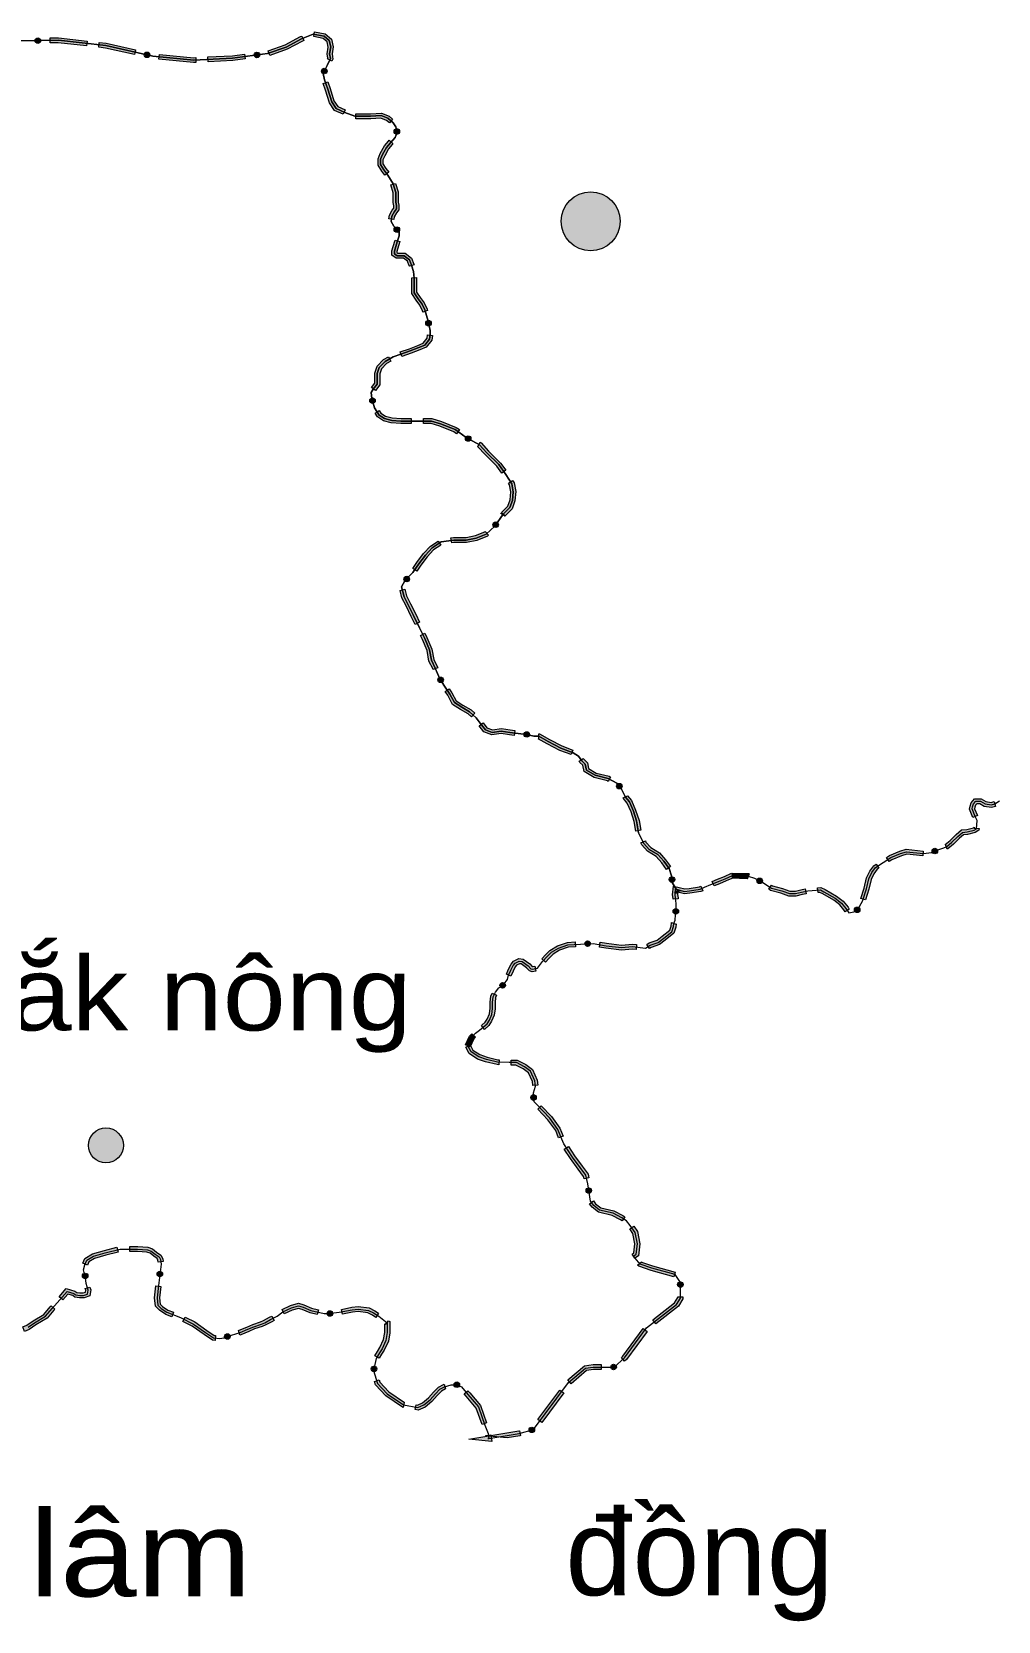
# Model space of a CAD drawing. Header units: metres. Extents: x -835890 to 1024355, y 79891 to 2211954.
# Drawn here: x -39632 to 39061, y 851187 to 980520 of the extents above; entities that cross this region are included whole.
import ezdxf
from ezdxf.enums import TextEntityAlignment as Align

# ---------------------------------------------------------------- set-up
doc = ezdxf.new("R2010")
doc.units = ezdxf.units.M
doc.header["$LTSCALE"] = 2200
for name, color, linetype, lineweight in [('11', 7, 'Continuous', 13), ('13', 7, 'Continuous', 13), ('15', 7, 'Continuous', 13), ('37', 7, 'Continuous', 13), ('8', 7, 'Continuous', 13)]:
    doc.layers.add(name, color=color, linetype=linetype, lineweight=lineweight)
doc.layers.add('3', color=7, linetype='Continuous')

msp = doc.modelspace()

# ---------------------------------------------------------------- hatches: boundary and pattern name
at = {"layer": '37'}
for points in [[(-16599, 980520), (-15738, 980358), (-15230, 979918), (-15086, 979294), (-15173, 978721), (-15113, 978301), (-15195, 978134), (-15555, 978309), (-15527, 978366), (-15578, 978723), (-15493, 979279), (-15591, 979701), (-15918, 979985), (-16673, 980127)], [(-38911, 979804, 1), (-39361, 979796, 1)], [(-38140, 980016), (-37456, 980027), (-35129, 979769), (-35173, 979371), (-37475, 979627), (-38133, 979616)], [(-34135, 979658), (-33562, 979595), (-31176, 979056), (-31264, 978666), (-33629, 979199), (-34179, 979261)], [(-20374, 978982), (-18996, 979464), (-17749, 980130), (-17642, 980174), (-17489, 979804), (-17578, 979768), (-18834, 979097), (-20242, 978604)], [(-30025, 978592, 1), (-30464, 978691, 1)], [(-29239, 978685), (-26442, 978414), (-26282, 978422), (-26262, 978023), (-26451, 978013), (-29278, 978287)], [(-25283, 978473), (-23294, 978574), (-22311, 978704), (-22258, 978308), (-23257, 978176), (-25263, 978074)], [(-21070, 978666, 1), (-21516, 978608, 1)], [(-15919, 977124, 1), (-15718, 977526, 1)], [(-15534, 976439), (-15346, 975911), (-15031, 974915), (-14704, 974446), (-14104, 974169), (-14271, 973806), (-14969, 974128), (-15394, 974736), (-15725, 975783), (-15911, 976304)], [(-13255, 973842), (-12048, 973842), (-11149, 973898), (-10538, 973653), (-10252, 973403), (-10515, 973102), (-10750, 973308), (-11214, 973493), (-12035, 973442), (-13255, 973442)], [(-9851, 972188, 1), (-9960, 972624, 1)], [(-10221, 971425), (-10278, 971360), (-10586, 971000), (-10894, 970435), (-11035, 970105), (-11035, 969773), (-10801, 969398), (-10569, 969089), (-10889, 968849), (-11132, 969172), (-11435, 969658), (-11435, 970187), (-11254, 970610), (-10917, 971228), (-10580, 971621), (-10522, 971688)], [(-10012, 968179), (-9799, 967487), (-9799, 966669), (-9745, 966401), (-9745, 966045), (-9939, 965787), (-10128, 965456), (-10154, 965244), (-10551, 965294), (-10515, 965585), (-10274, 966007), (-10145, 966178), (-10145, 966361), (-10199, 966630), (-10199, 967426), (-10394, 968062)], [(-9672, 963449), (-9700, 963363), (-9906, 962642), (-9906, 962554), (-9825, 962493), (-9233, 962493), (-8703, 962095), (-8519, 961604), (-8503, 961550), (-8886, 961435), (-8899, 961476), (-9037, 961845), (-9367, 962093), (-9958, 962093), (-10306, 962354), (-10306, 962698), (-10083, 963482), (-10051, 963576)], [(-9755, 964257, 1), (-10053, 964593, 1)], [(-8300, 960536), (-8294, 960474), (-8294, 959711), (-8294, 959342), (-8008, 958912), (-7675, 958469), (-7446, 957952), (-7409, 957828), (-7793, 957715), (-7822, 957813), (-8023, 958265), (-8335, 958681), (-8694, 959220), (-8694, 959711), (-8694, 960454), (-8698, 960496)], [(-7016, 955795), (-7067, 955435), (-7507, 954870), (-8041, 954632), (-8747, 954360), (-9501, 954091), (-9635, 954468), (-8886, 954735), (-8194, 955002), (-7761, 955194), (-7448, 955597), (-7412, 955852)], [(-7284, 956589, 1), (-7378, 957029, 1)], [(-10389, 953730), (-10736, 953528), (-11168, 953095), (-11304, 952687), (-11304, 952289), (-11304, 951792), (-11654, 951325), (-11974, 951565), (-11704, 951925), (-11704, 952289), (-11704, 952752), (-11518, 953311), (-10982, 953847), (-10590, 954076)], [(-11823, 950287, 1), (-11947, 950720, 1)], [(-11338, 949696), (-11198, 949476), (-10832, 949247), (-10288, 949098), (-9562, 949047), (-8870, 949047), (-8749, 949047), (-8749, 948647), (-8870, 948647), (-9576, 948647), (-10355, 948702), (-10994, 948876), (-11487, 949185), (-11675, 949481)], [(-7749, 949047), (-7068, 949047), (-6278, 948821), (-5065, 948324), (-4812, 948145), (-5042, 947818), (-5258, 947971), (-6409, 948442), (-7124, 948647), (-7749, 948647)], [(-3903, 947312, 1), (-4297, 947529, 1)], [(-3128, 947114), (-3047, 947070), (-2437, 946403), (-1462, 945427), (-1040, 944853), (-1363, 944616), (-1766, 945166), (-2726, 946127), (-3298, 946751), (-3321, 946763)], [(-478, 944012), (-348, 943810), (-230, 943100), (-288, 942350), (-527, 941691), (-1096, 941121), (-1379, 941404), (-873, 941911), (-682, 942435), (-633, 943083), (-729, 943663), (-814, 943795)], [(-1987, 940224, 1), (-1724, 940589, 1)], [(-1075, 941146), (-1108, 941100), (-1433, 941334), (-1400, 941380)], [(-6321, 938746), (-6912, 938366), (-7427, 937800), (-7956, 937111), (-8288, 936630), (-8617, 936858), (-8279, 937347), (-7734, 938056), (-7173, 938674), (-6537, 939083)], [(-2434, 939563), (-2527, 939477), (-3384, 939134), (-4228, 938965), (-5253, 938965), (-5434, 938936), (-5497, 939332), (-5285, 939365), (-4267, 939365), (-3499, 939519), (-2744, 939821), (-2706, 939856)], [(-9262, 935172), (-9112, 934611), (-8799, 933983), (-8368, 933121), (-8061, 932472), (-8422, 932301), (-8728, 932946), (-9157, 933805), (-9488, 934468), (-9648, 935069)], [(-9255, 935821, 1), (-8950, 936152, 1)], [(-7624, 931578), (-7452, 931234), (-7065, 930294), (-6905, 929440), (-6593, 928815), (-6576, 928777), (-6942, 928617), (-6955, 928646), (-7288, 929312), (-7450, 930180), (-7816, 931068), (-7981, 931399)], [(-6224, 927598, 1), (-6466, 927977, 1)], [(-5635, 927059), (-5420, 926736), (-5064, 926074), (-4520, 925728), (-3860, 925343), (-3563, 925076), (-3831, 924778), (-4097, 925018), (-4728, 925386), (-5367, 925793), (-5763, 926530), (-5968, 926837)], [(-2889, 924299), (-2566, 923895), (-2127, 923719), (-1398, 923823), (-673, 923712), (-296, 923666), (-343, 923269), (-727, 923315), (-1400, 923419), (-2176, 923308), (-2812, 923562), (-3201, 924049)], [(890, 923285, 1), (456, 923403, 1)], [(1652, 923391), (1718, 923391), (2514, 922936), (3520, 922406), (4414, 922076), (4276, 921701), (3357, 922039), (2321, 922585), (1612, 922991), (1652, 922991)], [(5268, 921392), (5312, 921330), (5610, 921032), (5712, 920574), (6312, 920204), (7382, 919936), (7494, 919876), (7305, 919523), (7236, 919560), (6155, 919831), (5358, 920322), (5245, 920831), (5006, 921071), (4942, 921159)], [(8355, 918966, 1), (8062, 919308, 1)], [(8873, 918357), (8874, 918354), (9201, 917973), (9538, 917184), (9815, 916354), (9950, 915543), (9555, 915478), (9425, 916258), (9164, 917042), (8857, 917759), (8538, 918131), (8515, 918178)], [(38833, 917489), (38516, 917410), (37925, 917494), (37572, 917707), (37318, 917707), (37219, 917588), (37162, 917415), (37140, 917303), (37368, 916749), (36998, 916597), (36724, 917263), (36775, 917518), (36864, 917786), (37131, 918107), (37683, 918107), (38062, 917879), (38495, 917817), (38736, 917877)], [(37499, 915695), (37492, 915553), (37192, 915373), (36564, 915215), (36243, 915183), (35895, 914898), (35420, 914422), (34946, 914026), (34900, 914010), (34768, 914388), (34745, 914380), (35150, 914717), (35626, 915195), (36083, 915569), (36495, 915611), (37037, 915746), (37104, 915787), (37100, 915717)], [(10329, 914689), (10378, 914590), (10771, 914148), (11470, 913718), (11980, 913151), (12380, 912600), (12057, 912364), (11668, 912899), (11211, 913408), (10511, 913838), (10044, 914364), (9971, 914511)], [(32909, 913459), (31608, 913596), (31180, 913464), (30400, 913145), (30179, 913001), (29962, 913337), (30214, 913501), (31045, 913841), (31568, 914003), (32951, 913857)], [(33694, 913754, 1), (34097, 913956, 1)], [(17504, 911679), (16916, 911421), (16365, 911200), (15927, 911019), (15774, 911388), (16214, 911570), (16761, 911789), (17344, 912045)], [(18649, 911633), (18670, 911625), (18003, 911625), (17412, 911662), (17437, 912061), (18016, 912025), (18740, 912025), (18783, 912009)], [(29340, 912457), (29203, 912368), (28942, 912008), (28704, 911531), (28524, 910741), (28260, 909873), (27878, 909990), (28137, 910844), (28324, 911667), (28598, 912217), (28923, 912663), (29123, 912793)], [(12522, 911309, 1), (12477, 911757, 1)], [(15003, 910631), (14844, 910567), (13955, 910416), (13510, 910375), (12971, 910510), (12952, 910314), (12992, 910048), (12999, 909964), (12600, 909932), (12595, 910002), (12550, 910304), (12617, 911011), (13542, 910780), (13903, 910813), (14734, 910954), (14854, 911002)], [(13076, 910732), (13145, 910609), (12797, 910412), (12727, 910535)], [(19434, 911533, 1), (19836, 911331, 1)], [(23421, 910381), (23086, 910309), (22589, 910194), (22020, 910194), (21372, 910423), (20527, 910649), (20380, 910743), (20595, 911080), (20690, 911020), (21491, 910805), (22088, 910594), (22543, 910594), (22999, 910699), (23336, 910772)], [(26592, 908917), (26502, 909067), (26159, 909479), (25676, 909860), (24778, 910364), (24539, 910484), (24387, 910473), (24358, 910872), (24620, 910891), (24966, 910717), (25899, 910194), (26440, 909767), (26829, 909299), (26935, 909122)], [(27419, 908911, 1), (27736, 909229, 1)], [(12836, 907896), (12847, 907922), (12819, 907663), (12654, 907167), (11953, 906608), (11470, 906244), (10814, 906012), (10661, 905920), (10455, 906263), (10642, 906376), (11279, 906601), (11708, 906924), (12312, 907406), (12426, 907749), (12455, 908022), (12466, 908049)], [(12797, 908725, 1), (12830, 909174, 1)], [(4643, 906061), (4057, 906028), (3342, 905778), (2811, 905458), (2489, 905136), (2204, 904822), (1908, 905091), (2199, 905412), (2562, 905775), (3171, 906142), (3978, 906424), (4621, 906460)], [(5405, 906304, 1), (5855, 906329, 1)], [(9576, 905847), (9282, 905878), (8387, 905797), (7105, 905952), (6585, 906045), (6656, 906439), (7165, 906348), (8393, 906199), (9285, 906280), (9619, 906245)], [(1399, 904092), (1113, 904039), (905, 904109), (657, 904358), (214, 904665), (90, 904686), (-153, 904578), (-262, 904442), (-441, 904083), (-621, 903686), (-985, 903851), (-802, 904255), (-601, 904658), (-405, 904903), (37, 905100), (368, 905045), (914, 904666), (1122, 904458), (1142, 904451), (1328, 904485)], [(-1450, 902767, 1), (-1132, 903086, 1)], [(-1779, 902126), (-1870, 901943), (-1904, 901532), (-1904, 901030), (-1986, 900496), (-2192, 900001), (-2406, 899657), (-2738, 899366), (-2779, 899336), (-3019, 899655), (-2991, 899677), (-2714, 899919), (-2549, 900185), (-2374, 900604), (-2304, 901061), (-2304, 901549), (-2262, 902053), (-2136, 902304)], [(-3513, 898722), (-3645, 898574), (-3937, 897913), (-4303, 898075), (-3985, 898793), (-3812, 898988)], [(-3944, 898089), (-3712, 897657), (-3152, 897295), (-2562, 897086), (-1676, 896873), (-1580, 896869), (-1596, 896469), (-1731, 896475), (-2676, 896702), (-3330, 896933), (-4015, 897377), (-4296, 897900)], [(-589, 896837), (-119, 896837), (600, 896477), (1129, 896069), (1531, 895223), (1566, 894801), (1168, 894768), (1139, 895117), (809, 895811), (386, 896137), (-213, 896437), (-589, 896437)], [(1225, 893579, 1), (1225, 894029, 1)], [(1854, 893128), (2697, 892254), (3378, 891306), (3641, 890663), (3270, 890512), (3026, 891111), (2389, 891997), (1566, 892850)], [(4066, 889805), (4556, 889053), (5174, 888214), (5676, 887556), (5740, 887255), (5348, 887173), (5304, 887385), (4854, 887974), (4227, 888825), (3731, 889587)], [(5757, 886008, 1), (5687, 886452, 1)], [(6099, 885388), (6274, 885153), (6694, 884829), (7775, 884576), (8501, 884193), (8646, 884100), (8431, 883763), (8300, 883847), (7634, 884198), (6519, 884459), (5987, 884869), (5778, 885148)], [(9383, 883330), (9687, 882888), (9884, 881898), (9758, 880931), (9464, 880734), (9242, 881067), (9385, 881163), (9479, 881884), (9310, 882729), (9053, 883104)], [(-35464, 880328), (-35303, 880706), (-34695, 881072), (-33714, 881345), (-32700, 881610), (-32599, 881223), (-33610, 880959), (-34535, 880701), (-34986, 880430), (-35097, 880171)], [(-31656, 881670), (-31008, 881670), (-30182, 881615), (-29804, 881489), (-29465, 881206), (-29112, 880970), (-28968, 880681), (-28936, 880457), (-29332, 880400), (-29355, 880561), (-29423, 880697), (-29705, 880885), (-30002, 881133), (-30260, 881219), (-31021, 881270), (-31656, 881270)], [(-35342, 879501, 1), (-35233, 879064, 1)], [(-29234, 879213, 1), (-29180, 879660, 1)], [(12649, 879212), (10797, 879726), (9785, 880064), (9698, 880168), (10007, 880423), (10020, 880407), (10914, 880109), (12756, 879597)], [(-37403, 877593), (-36826, 878247), (-36118, 878044), (-35969, 877945), (-35710, 877901), (-35442, 877901), (-35269, 877959), (-35243, 878113), (-35284, 878248), (-34900, 878362), (-34834, 878139), (-34914, 877656), (-35377, 877501), (-35743, 877501), (-36120, 877564), (-36288, 877677), (-36693, 877793), (-37103, 877328)], [(-29127, 878423), (-29225, 877488), (-29181, 876995), (-28981, 876795), (-28540, 876500), (-28088, 876327), (-28231, 875954), (-28725, 876142), (-29236, 876484), (-29566, 876815), (-29627, 877490), (-29525, 878464)], [(13184, 878802, 1), (13184, 878352, 1)], [(-19250, 876563), (-18562, 876881), (-17910, 877060), (-17474, 876935), (-16842, 876671), (-16293, 876537), (-16388, 876148), (-16968, 876290), (-17607, 876557), (-17912, 876644), (-18425, 876504), (-19082, 876200)], [(10941, 875700), (12714, 877088), (12984, 877538), (12984, 877577), (13384, 877577), (13384, 877427), (13019, 876819), (11188, 875385)], [(-40368, 875142), (-40032, 875277), (-39515, 875640), (-38638, 876157), (-38129, 876770), (-38064, 876843), (-37764, 876578), (-37825, 876510), (-38375, 875848), (-39298, 875304), (-39840, 874923), (-40219, 874771)], [(-27149, 875934), (-26359, 875538), (-25369, 874840), (-24777, 874445), (-24659, 874433), (-24699, 874035), (-24916, 874057), (-25595, 874511), (-26565, 875193), (-27328, 875576)], [(-22807, 874844), (-22744, 874864), (-22120, 875125), (-21637, 875340), (-20998, 875553), (-20750, 875653), (-20281, 875914), (-20086, 876012), (-19907, 875654), (-20094, 875560), (-20578, 875291), (-20860, 875178), (-21492, 874967), (-21961, 874757), (-22608, 874487), (-22689, 874462)], [(-15134, 876255, 1), (-15580, 876199, 1)], [(-14407, 876564), (-13574, 876731), (-13065, 876788), (-12161, 876675), (-11698, 876443), (-11391, 876250), (-11604, 875911), (-11894, 876094), (-12279, 876286), (-13068, 876385), (-13512, 876336), (-14328, 876172)], [(-10575, 875640), (-10484, 875570), (-10484, 874659), (-10597, 873979), (-10933, 873251), (-11149, 872926), (-11338, 872584), (-11688, 872778), (-11491, 873134), (-11283, 873446), (-10983, 874098), (-10884, 874692), (-10884, 875373), (-10820, 875324)], [(-23488, 874422, 1), (-23915, 874279, 1)], [(8373, 872652), (8484, 872749), (10154, 875009), (10476, 874771), (8780, 872476), (8637, 872351)], [(-11818, 871500, 1), (-11720, 871939, 1)], [(4025, 870817), (5369, 871954), (6074, 872072), (6742, 872072), (6742, 871672), (6108, 871672), (5543, 871578), (4283, 870512)], [(7967, 871872, 1), (7517, 871872, 1)], [(-11353, 870817), (-11299, 870637), (-10552, 869839), (-9282, 868973), (-9322, 868980), (-9394, 868587), (-9437, 868595), (-10814, 869533), (-11656, 870432), (-11736, 870702)], [(-8338, 868801), (-8219, 868779), (-7822, 868956), (-7326, 869354), (-6910, 869823), (-6516, 870218), (-6102, 870454), (-6055, 870469), (-5940, 870086), (-5943, 870085), (-6271, 869897), (-6619, 869549), (-7050, 869063), (-7613, 868612), (-8169, 868364), (-8410, 868408)], [(-4795, 870429, 1), (-5245, 870429, 1)], [(-4113, 869941), (-3963, 869761), (-3093, 868726), (-2595, 867328), (-2971, 867193), (-3445, 868524), (-4270, 869504), (-4421, 869686)], [(1578, 867599), (3378, 869999), (3698, 869759), (1898, 867359)], [(-2257, 866350), (-2172, 865819), (-4047, 865991), (14, 866668), (70, 866683), (176, 866297), (99, 866277), (-921, 866107), (-2648, 866265), (-2652, 866287)], [(1305, 866813, 1), (871, 866694, 1)]]:
    msp.add_hatch(color=256, dxfattribs=at).paths.add_polyline_path(points)
at = {"layer": '8'}
for points in [[(8275, 965103, 1), (3475, 965103, 1)], [(-32171, 889899, 1), (-35021, 889899, 1)]]:
    msp.add_hatch(color=256, dxfattribs=at).paths.add_polyline_path(points)

# ---------------------------------------------------------------- linework, layer by layer
at = {"layer": '11'}
for points in [[(23555, 910614), (24579, 910688), (24872, 910541), (25787, 910027), (26300, 909623), (26666, 909183), (26885, 908816), (27434, 908926), (27654, 909146), (28020, 909770), (28331, 910792), (28514, 911599), (28770, 912113), (29063, 912516), (30307, 913323), (31112, 913653), (31588, 913799), (32979, 913653), (33638, 913726), (34004, 913909), (34846, 914203), (35285, 914570), (35761, 915046), (36163, 915376), (36529, 915413), (37115, 915560), (37298, 915670), (37334, 916330), (37188, 916660), (36932, 917283), (36968, 917467), (37042, 917687), (37225, 917907), (37627, 917907), (37993, 917687), (38506, 917613), (38798, 917687), (39164, 917943)], [(9353, 880901), (9572, 881047), (9682, 881891), (9499, 882809), (9096, 883396), (8803, 883763), (8400, 884020), (7705, 884387), (6607, 884644), (6131, 885011), (5856, 885378), (5636, 886773), (5490, 887470), (5014, 888094), (4392, 888939), (3678, 890034), (3531, 890401), (3202, 891208), (2543, 892125), (1481, 893226), (1262, 893446), (1225, 893739), (1225, 894179), (1372, 894730), (1335, 895170), (969, 895940), (493, 896307), (-166, 896637), (-752, 896637), (-1704, 896674), (-2619, 896894), (-3241, 897114), (-3863, 897517), (-4120, 897994), (-3815, 898683), (-3511, 899026), (-3169, 899293), (-2864, 899521), (-2560, 899788), (-2370, 900093), (-2180, 900550), (-2104, 901045), (-2104, 901541), (-2066, 901998), (-1876, 902379), (-1610, 902721), (-1382, 902836), (-1154, 903064), (-1001, 903255), (-887, 903407), (-811, 903750), (-621, 904169), (-431, 904550), (-279, 904741), (63, 904893), (291, 904855), (786, 904512), (1014, 904283), (1128, 904245), (1546, 904322), (1964, 904855), (2344, 905274), (2687, 905617), (3257, 905960), (4017, 906226), (6070, 906341), (7135, 906150), (8390, 905998), (9283, 906079), (10348, 905965), (10728, 906194), (11374, 906423), (11830, 906766), (12483, 907286), (12623, 907706), (12651, 907972), (12757, 908228), (12793, 908668), (12830, 909171), (12830, 909577), (12793, 910025), (12751, 910309), (12794, 910761), (13526, 910577), (13929, 910614), (14789, 910761), (15155, 910908), (15667, 911128), (16289, 911385), (16838, 911605), (17424, 911862), (18010, 911825), (18705, 911825), (19217, 911642), (19803, 911348), (20608, 910834), (21432, 910614), (22054, 910394), (22566, 910394), (23042, 910504), (23555, 910614)], [(-39936, 875100), (-39406, 875472), (-38506, 876003), (-37977, 876640), (-36759, 878020), (-36203, 877861), (-36044, 877754), (-35727, 877701), (-35409, 877701), (-35091, 877807), (-35038, 878126), (-35197, 878657), (-35250, 879135), (-35409, 879772), (-35303, 880196), (-35144, 880568), (-34615, 880886), (-33662, 881152), (-32444, 881470), (-31015, 881470), (-30221, 881417), (-29903, 881311), (-29585, 881046), (-29268, 880833), (-29162, 880621), (-29109, 880249), (-29321, 878498), (-29426, 877489), (-29373, 876905), (-29109, 876640), (-28632, 876321), (-27520, 875896), (-26462, 875366), (-25482, 874675), (-24847, 874251), (-24317, 874198), (-24000, 874251), (-23364, 874463), (-22676, 874675), (-22041, 874941), (-21564, 875153), (-20929, 875366), (-20664, 875472), (-20188, 875737), (-19658, 876003), (-19182, 876374), (-18493, 876693), (-17911, 876852), (-17541, 876746), (-16905, 876480), (-15820, 876215), (-15449, 876215), (-14602, 876321), (-13543, 876533), (-13067, 876587), (-12220, 876480), (-11796, 876268), (-11373, 876003), (-10684, 875472), (-10684, 874675), (-10790, 874038), (-11108, 873348), (-11320, 873030), (-11584, 872552), (-11796, 871597), (-11477, 870535), (-10683, 869686), (-9359, 868784), (-8194, 868572), (-7718, 868784), (-7188, 869208), (-6764, 869686)], [(-6764, 869686), (-6394, 870057), (-6023, 870270), (-5493, 870429), (-5017, 870429), (-4646, 870270), (-4117, 869633), (-3269, 868625), (-2740, 867139), (-2475, 866449), (-2413, 866061), (-2484, 866049), (-2410, 866042), (-2413, 866061), (56, 866472), (1221, 866790), (4080, 870601), (5456, 871766), (6091, 871872), (7785, 871872), (8632, 872613), (10432, 875048), (12867, 876953), (13184, 877483), (13184, 878118), (13184, 878753), (12761, 879388), (10855, 879918), (9902, 880235), (9353, 880901)]]:
    msp.add_lwpolyline(points, dxfattribs=at)
at = {"layer": '13'}
for points in [[(-1238, 941263), (-700, 941801), (-485, 942392), (-431, 943091), (-539, 943737), (-1023, 944490), (-1614, 945297), (-2581, 946265), (-3173, 946910), (-4248, 947502), (-5161, 948147), (-6344, 948631), (-7096, 948847), (-7903, 948847), (-8870, 948847), (-9569, 948847), (-10321, 948900), (-10913, 949062), (-11343, 949331), (-11719, 949922), (-11934, 950675), (-11988, 951159), (-11826, 951428), (-11504, 951859), (-11504, 952289), (-11504, 952719), (-11343, 953203), (-10859, 953687), (-10214, 954064), (-9569, 954279), (-8816, 954548), (-8118, 954817), (-7634, 955032), (-7258, 955516), (-7204, 955893), (-7204, 956215), (-7365, 956968), (-7634, 957883), (-7849, 958367), (-8171, 958797), (-8494, 959281), (-8494, 959711), (-8494, 960464), (-8548, 961002), (-8709, 961540), (-8870, 961970), (-9300, 962293), (-9891, 962293), (-10106, 962454), (-10106, 962670), (-9891, 963423), (-9730, 963907), (-9730, 964229), (-10160, 964713), (-10375, 965090), (-10321, 965520), (-10106, 965897), (-9945, 966112), (-9945, 966381), (-9999, 966650), (-9999, 967456), (-10214, 968156), (-10644, 968855), (-10966, 969285), (-11235, 969715), (-11235, 970146), (-11074, 970522), (-10751, 971114), (-10429, 971490), (-10053, 971921), (-9891, 972351), (-9999, 972781), (-10214, 973104), (-10644, 973481), (-11181, 973696), (-12041, 973642), (-13331, 973642), (-14138, 973965), (-14837, 974287), (-15213, 974825), (-15535, 975847), (-15804, 976600), (-15912, 977138), (-15589, 977783), (-15320, 978334), (-15376, 978722), (-15290, 979286), (-15410, 979809), (-15828, 980171), (-16718, 980338), (-17663, 979949), (-18915, 979281), (-20427, 978752), (-23275, 978375), (-26447, 978214), (-29779, 978536), (-33596, 979397), (-37466, 979827), (-40744, 979773)], [(12835, 910751), (12523, 911304), (12469, 911842), (12254, 912433), (11824, 913025), (11340, 913563), (10641, 913993), (10211, 914477), (9781, 915338), (9620, 916306), (9351, 917113), (9029, 917866), (8706, 918242), (8330, 918995), (8008, 919372), (7309, 919748), (6234, 920017), (5535, 920448), (5428, 920932), (5159, 921201), (4890, 921577), (4460, 921846), (3439, 922223), (2417, 922760), (1665, 923191), (1235, 923191), (644, 923352), (-700, 923513), (-1399, 923621), (-2151, 923513), (-2689, 923729), (-3119, 924266), (-3441, 924697), (-3979, 925181), (-4624, 925557), (-5215, 925934), (-5591, 926633), (-6021, 927278), (-6398, 927870), (-6774, 928731), (-7096, 929376), (-7258, 930237), (-7634, 931151), (-8064, 932012), (-8548, 933033), (-8978, 933894), (-9300, 934539), (-9515, 935346), (-9246, 935830), (-8601, 936530), (-8118, 937229), (-7580, 937928), (-7043, 938520), (-6290, 939004), (-5269, 939165), (-4248, 939165), (-3441, 939326), (-2635, 939649), (-1936, 940295), (-1238, 941263)], [(12751, 910309), (12794, 910761), (12835, 910751)], [(12757, 908228), (12793, 908668), (12830, 909171), (12830, 909577), (12793, 910025), (12751, 910309)], [(12483, 907286), (12623, 907706), (12651, 907972), (12757, 908228)], [(10348, 905965), (10728, 906194), (11374, 906423), (11830, 906766), (12483, 907286)], [(1014, 904283), (1128, 904245), (1546, 904322), (1964, 904855), (2344, 905274), (2687, 905617)], [(2687, 905617), (3257, 905960), (4017, 906226)], [(4017, 906226), (6070, 906341), (7135, 906150), (8390, 905998)], [(8390, 905998), (9283, 906079), (10348, 905965)], [(-1001, 903255), (-887, 903407), (-811, 903750), (-621, 904169)], [(-621, 904169), (-431, 904550), (-279, 904741), (63, 904893), (291, 904855), (786, 904512), (1014, 904283)], [(-2104, 901541), (-2066, 901998), (-1876, 902379), (-1610, 902721), (-1382, 902836), (-1154, 903064), (-1001, 903255)], [(-2560, 899788), (-2370, 900093), (-2180, 900550), (-2104, 901045), (-2104, 901541)], [(-4120, 897994), (-3815, 898683), (-3511, 899026), (-3169, 899293), (-2864, 899521), (-2560, 899788)], [(-166, 896637), (-752, 896637), (-1704, 896674), (-2619, 896894), (-3241, 897114), (-3863, 897517), (-4120, 897994)], [(1225, 894179), (1372, 894730), (1335, 895170), (969, 895940), (493, 896307), (-166, 896637)], [(1262, 893446), (1225, 893739), (1225, 894179)], [(2543, 892125), (1481, 893226), (1262, 893446)], [(5636, 886773), (5490, 887470), (5014, 888094), (4392, 888939), (3678, 890034), (3531, 890401), (3202, 891208), (2543, 892125)], [(7705, 884387), (6607, 884644), (6131, 885011), (5856, 885378), (5636, 886773)], [(9353, 880901), (9572, 881047), (9682, 881891), (9499, 882809), (9096, 883396), (8803, 883763), (8400, 884020), (7705, 884387)], [(-39936, 875100), (-39406, 875472), (-38506, 876003), (-37977, 876640), (-36759, 878020), (-36203, 877861), (-36044, 877754), (-35727, 877701), (-35409, 877701), (-35091, 877807), (-35038, 878126), (-35197, 878657), (-35250, 879135), (-35409, 879772), (-35303, 880196), (-35144, 880568), (-34615, 880886), (-33662, 881152), (-32444, 881470), (-31015, 881470), (-30221, 881417), (-29903, 881311), (-29585, 881046), (-29268, 880833), (-29162, 880621), (-29109, 880249), (-29321, 878498), (-29426, 877489), (-29373, 876905), (-29109, 876640), (-28632, 876321), (-27520, 875896), (-26462, 875366), (-25482, 874675), (-24847, 874251), (-24317, 874198), (-24000, 874251), (-23364, 874463), (-22676, 874675), (-22041, 874941), (-21564, 875153), (-20929, 875366), (-20664, 875472), (-20188, 875737), (-19658, 876003), (-19182, 876374), (-18493, 876693), (-17911, 876852), (-17541, 876746), (-16905, 876480), (-15820, 876215), (-15449, 876215), (-14602, 876321), (-13543, 876533), (-13067, 876587), (-12220, 876480), (-11796, 876268), (-11373, 876003), (-10684, 875472), (-10684, 874675), (-10790, 874038), (-11108, 873348), (-11320, 873030), (-11584, 872552), (-11796, 871597), (-11477, 870535), (-10683, 869686), (-9359, 868784), (-8194, 868572), (-7718, 868784), (-7188, 869208), (-6764, 869686)], [(-6764, 869686), (-6394, 870057), (-6023, 870270), (-5493, 870429), (-5017, 870429), (-4646, 870270), (-4117, 869633), (-3269, 868625), (-2740, 867139), (-2475, 866449), (-2413, 866061), (-2484, 866049), (-2410, 866042), (-2413, 866061), (56, 866472), (1221, 866790), (4080, 870601), (5456, 871766), (6091, 871872), (7785, 871872), (8632, 872613), (10432, 875048), (12867, 876953), (13184, 877483), (13184, 878118), (13184, 878753), (12761, 879388), (10855, 879918), (9902, 880235), (9353, 880901)]]:
    msp.add_lwpolyline(points, dxfattribs=at)
at = {"layer": '15'}
for points in [[(-40744, 979773), (-37466, 979827), (-33596, 979397), (-29779, 978536), (-26447, 978214), (-23275, 978375), (-20427, 978752), (-18915, 979281), (-17663, 979949), (-16718, 980338), (-15828, 980171), (-15410, 979809), (-15290, 979286), (-15376, 978722), (-15320, 978334), (-15589, 977783), (-15912, 977138), (-15804, 976600), (-15535, 975847), (-15213, 974825), (-14837, 974287), (-14138, 973965), (-13331, 973642), (-12041, 973642), (-11181, 973696), (-10644, 973481), (-10214, 973104), (-9999, 972781), (-9891, 972351), (-10053, 971921), (-10429, 971490), (-10751, 971114), (-11074, 970522), (-11235, 970146), (-11235, 969715), (-10966, 969285), (-10644, 968855), (-10214, 968156), (-9999, 967456), (-9999, 966650), (-9945, 966381), (-9945, 966112), (-10106, 965897), (-10321, 965520), (-10375, 965090), (-10160, 964713), (-9730, 964229), (-9730, 963907), (-9891, 963423), (-10106, 962670), (-10106, 962454), (-9891, 962293), (-9300, 962293), (-8870, 961970), (-8709, 961540), (-8548, 961002), (-8494, 960464), (-8494, 959711), (-8494, 959281), (-8171, 958797), (-7849, 958367), (-7634, 957883), (-7365, 956968), (-7204, 956215), (-7204, 955893), (-7258, 955516), (-7634, 955032), (-8118, 954817), (-8816, 954548), (-9569, 954279), (-10214, 954064), (-10859, 953687), (-11343, 953203), (-11504, 952719), (-11504, 952289), (-11504, 951859), (-11826, 951428), (-11988, 951159), (-11934, 950675), (-11719, 949922), (-11343, 949331), (-10913, 949062), (-10321, 948900), (-9569, 948847), (-8870, 948847), (-7903, 948847), (-7096, 948847), (-6344, 948631), (-5161, 948147), (-4248, 947502), (-3173, 946910), (-2581, 946265), (-1614, 945297), (-1023, 944490), (-539, 943737), (-431, 943091), (-485, 942392), (-700, 941801), (-1238, 941263)], [(-1238, 941263), (-1936, 940295), (-2635, 939649), (-3441, 939326), (-4248, 939165), (-5269, 939165), (-6290, 939004), (-7043, 938520), (-7580, 937928), (-8118, 937229), (-8601, 936530), (-9246, 935830), (-9515, 935346), (-9300, 934539), (-8978, 933894), (-8548, 933033), (-8064, 932012), (-7634, 931151), (-7258, 930237), (-7096, 929376), (-6774, 928731), (-6398, 927870), (-6021, 927278), (-5591, 926633), (-5215, 925934), (-4624, 925557), (-3979, 925181), (-3441, 924697), (-3119, 924266), (-2689, 923729), (-2151, 923513), (-1399, 923621), (-700, 923513), (644, 923352), (1235, 923191), (1665, 923191), (2417, 922760), (3439, 922223), (4460, 921846), (4890, 921577), (5159, 921201), (5428, 920932), (5535, 920448), (6234, 920017), (7309, 919748), (8008, 919372), (8330, 918995), (8706, 918242), (9029, 917866), (9351, 917113), (9620, 916306), (9781, 915338), (10211, 914477), (10641, 913993), (11340, 913563), (11824, 913025), (12254, 912433), (12469, 911842), (12523, 911304), (12835, 910751)], [(12835, 910751), (13526, 910577), (13929, 910614), (14789, 910761), (15155, 910908), (15667, 911128), (16289, 911385), (16838, 911605), (17424, 911862), (18010, 911825), (18705, 911825), (19217, 911642), (19803, 911348), (20608, 910834), (21432, 910614), (22054, 910394), (22566, 910394), (23042, 910504), (23555, 910614), (24579, 910688), (24872, 910541), (25787, 910027), (26300, 909623), (26666, 909183), (26885, 908816), (27434, 908926), (27654, 909146), (28020, 909770), (28331, 910792), (28514, 911599), (28770, 912113), (29063, 912516), (30307, 913323), (31112, 913653), (31588, 913799), (32979, 913653), (33638, 913726), (34004, 913909), (34846, 914203), (35285, 914570), (35761, 915046), (36163, 915376), (36529, 915413), (37115, 915560), (37298, 915670), (37334, 916330), (37188, 916660), (36932, 917283), (36968, 917467), (37042, 917687), (37225, 917907), (37627, 917907), (37993, 917687), (38506, 917613), (38798, 917687)], [(38798, 917687), (39164, 917943)]]:
    msp.add_lwpolyline(points, dxfattribs=at)
at = {"layer": '37'}
for points in [[(-16599, 980520), (-15738, 980358), (-15230, 979918), (-15086, 979294), (-15173, 978721), (-15113, 978301), (-15195, 978134), (-15555, 978309), (-15527, 978366), (-15578, 978723), (-15493, 979279), (-15591, 979701), (-15918, 979985), (-16673, 980127)], [(-38140, 980016), (-37456, 980027), (-35129, 979769), (-35173, 979371), (-37475, 979627), (-38133, 979616)], [(-34135, 979658), (-33562, 979595), (-31176, 979056), (-31264, 978666), (-33629, 979199), (-34179, 979261)], [(-20374, 978982), (-18996, 979464), (-17749, 980130), (-17642, 980174), (-17489, 979804), (-17578, 979768), (-18834, 979097), (-20242, 978604)], [(-29239, 978685), (-26442, 978414), (-26282, 978422), (-26262, 978023), (-26451, 978013), (-29278, 978287)], [(-25283, 978473), (-23294, 978574), (-22311, 978704), (-22258, 978308), (-23257, 978176), (-25263, 978074)], [(-15534, 976439), (-15346, 975911), (-15031, 974915), (-14704, 974446), (-14104, 974169), (-14271, 973806), (-14969, 974128), (-15394, 974736), (-15725, 975783), (-15911, 976304)], [(-13255, 973842), (-12048, 973842), (-11149, 973898), (-10538, 973653), (-10252, 973403), (-10515, 973102), (-10750, 973308), (-11214, 973493), (-12035, 973442), (-13255, 973442)], [(-10221, 971425), (-10278, 971360), (-10586, 971000), (-10894, 970435), (-11035, 970105), (-11035, 969773), (-10801, 969398), (-10569, 969089), (-10889, 968849), (-11132, 969172), (-11435, 969658), (-11435, 970187), (-11254, 970610), (-10917, 971228), (-10580, 971621), (-10522, 971688)], [(-10012, 968179), (-9799, 967487), (-9799, 966669), (-9745, 966401), (-9745, 966045), (-9939, 965787), (-10128, 965456), (-10154, 965244), (-10551, 965294), (-10515, 965585), (-10274, 966007), (-10145, 966178), (-10145, 966361), (-10199, 966630), (-10199, 967426), (-10394, 968062)], [(-9672, 963449), (-9700, 963363), (-9906, 962642), (-9906, 962554), (-9825, 962493), (-9233, 962493), (-8703, 962095), (-8519, 961604), (-8503, 961550), (-8886, 961435), (-8899, 961476), (-9037, 961845), (-9367, 962093), (-9958, 962093), (-10306, 962354), (-10306, 962698), (-10083, 963482), (-10051, 963576)], [(-8300, 960536), (-8294, 960474), (-8294, 959711), (-8294, 959342), (-8008, 958912), (-7675, 958469), (-7446, 957952), (-7409, 957828), (-7793, 957715), (-7822, 957813), (-8023, 958265), (-8335, 958681), (-8694, 959220), (-8694, 959711), (-8694, 960454), (-8698, 960496)], [(-7016, 955795), (-7067, 955435), (-7507, 954870), (-8041, 954632), (-8747, 954360), (-9501, 954091), (-9635, 954468), (-8886, 954735), (-8194, 955002), (-7761, 955194), (-7448, 955597), (-7412, 955852)], [(-10389, 953730), (-10736, 953528), (-11168, 953095), (-11304, 952687), (-11304, 952289), (-11304, 951792), (-11654, 951325), (-11974, 951565), (-11704, 951925), (-11704, 952289), (-11704, 952752), (-11518, 953311), (-10982, 953847), (-10590, 954076)], [(-11338, 949696), (-11198, 949476), (-10832, 949247), (-10288, 949098), (-9562, 949047), (-8870, 949047), (-8749, 949047), (-8749, 948647), (-8870, 948647), (-9576, 948647), (-10355, 948702), (-10994, 948876), (-11487, 949185), (-11675, 949481)], [(-7749, 949047), (-7068, 949047), (-6278, 948821), (-5065, 948324), (-4812, 948145), (-5042, 947818), (-5258, 947971), (-6409, 948442), (-7124, 948647), (-7749, 948647)], [(-3128, 947114), (-3047, 947070), (-2437, 946403), (-1462, 945427), (-1040, 944853), (-1363, 944616), (-1766, 945166), (-2726, 946127), (-3298, 946751), (-3321, 946763)], [(-478, 944012), (-348, 943810), (-230, 943100), (-288, 942350), (-527, 941691), (-1096, 941121), (-1379, 941404), (-873, 941911), (-682, 942435), (-633, 943083), (-729, 943663), (-814, 943795)], [(-1075, 941146), (-1108, 941100), (-1433, 941334), (-1400, 941380)], [(-6321, 938746), (-6912, 938366), (-7427, 937800), (-7956, 937111), (-8288, 936630), (-8617, 936858), (-8279, 937347), (-7734, 938056), (-7173, 938674), (-6537, 939083)], [(-2434, 939563), (-2527, 939477), (-3384, 939134), (-4228, 938965), (-5253, 938965), (-5434, 938936), (-5497, 939332), (-5285, 939365), (-4267, 939365), (-3499, 939519), (-2744, 939821), (-2706, 939856)], [(-9262, 935172), (-9112, 934611), (-8799, 933983), (-8368, 933121), (-8061, 932472), (-8422, 932301), (-8728, 932946), (-9157, 933805), (-9488, 934468), (-9648, 935069)], [(-7624, 931578), (-7452, 931234), (-7065, 930294), (-6905, 929440), (-6593, 928815), (-6576, 928777), (-6942, 928617), (-6955, 928646), (-7288, 929312), (-7450, 930180), (-7816, 931068), (-7981, 931399)], [(-5635, 927059), (-5420, 926736), (-5064, 926074), (-4520, 925728), (-3860, 925343), (-3563, 925076), (-3831, 924778), (-4097, 925018), (-4728, 925386), (-5367, 925793), (-5763, 926530), (-5968, 926837)], [(-2889, 924299), (-2566, 923895), (-2127, 923719), (-1398, 923823), (-673, 923712), (-296, 923666), (-343, 923269), (-727, 923315), (-1400, 923419), (-2176, 923308), (-2812, 923562), (-3201, 924049)], [(1652, 923391), (1718, 923391), (2514, 922936), (3520, 922406), (4414, 922076), (4276, 921701), (3357, 922039), (2321, 922585), (1612, 922991), (1652, 922991)], [(5268, 921392), (5312, 921330), (5610, 921032), (5712, 920574), (6312, 920204), (7382, 919936), (7494, 919876), (7305, 919523), (7236, 919560), (6155, 919831), (5358, 920322), (5245, 920831), (5006, 921071), (4942, 921159)], [(8873, 918357), (8874, 918354), (9201, 917973), (9538, 917184), (9815, 916354), (9950, 915543), (9555, 915478), (9425, 916258), (9164, 917042), (8857, 917759), (8538, 918131), (8515, 918178)], [(38833, 917489), (38516, 917410), (37925, 917494), (37572, 917707), (37318, 917707), (37219, 917588), (37162, 917415), (37140, 917303), (37368, 916749), (36998, 916597), (36724, 917263), (36775, 917518), (36864, 917786), (37131, 918107), (37683, 918107), (38062, 917879), (38495, 917817), (38736, 917877)], [(37499, 915695), (37492, 915553), (37192, 915373), (36564, 915215), (36243, 915183), (35895, 914898), (35420, 914422), (34946, 914026), (34900, 914010), (34768, 914388), (34745, 914380), (35150, 914717), (35626, 915195), (36083, 915569), (36495, 915611), (37037, 915746), (37104, 915787), (37100, 915717)], [(10329, 914689), (10378, 914590), (10771, 914148), (11470, 913718), (11980, 913151), (12380, 912600), (12057, 912364), (11668, 912899), (11211, 913408), (10511, 913838), (10044, 914364), (9971, 914511)], [(32909, 913459), (31608, 913596), (31180, 913464), (30400, 913145), (30179, 913001), (29962, 913337), (30214, 913501), (31045, 913841), (31568, 914003), (32951, 913857)], [(17504, 911679), (16916, 911421), (16365, 911200), (15927, 911019), (15774, 911388), (16214, 911570), (16761, 911789), (17344, 912045)], [(18649, 911633), (18670, 911625), (18003, 911625), (17412, 911662), (17437, 912061), (18016, 912025), (18740, 912025), (18783, 912009)], [(29340, 912457), (29203, 912368), (28942, 912008), (28704, 911531), (28524, 910741), (28260, 909873), (27878, 909990), (28137, 910844), (28324, 911667), (28598, 912217), (28923, 912663), (29123, 912793)], [(15003, 910631), (14844, 910567), (13955, 910416), (13510, 910375), (12971, 910510), (12952, 910314), (12992, 910048), (12999, 909964), (12600, 909932), (12595, 910002), (12550, 910304), (12617, 911011), (13542, 910780), (13903, 910813), (14734, 910954), (14854, 911002)], [(13076, 910732), (13145, 910609), (12797, 910412), (12727, 910535)], [(23421, 910381), (23086, 910309), (22589, 910194), (22020, 910194), (21372, 910423), (20527, 910649), (20380, 910743), (20595, 911080), (20690, 911020), (21491, 910805), (22088, 910594), (22543, 910594), (22999, 910699), (23336, 910772)], [(26592, 908917), (26502, 909067), (26159, 909479), (25676, 909860), (24778, 910364), (24539, 910484), (24387, 910473), (24358, 910872), (24620, 910891), (24966, 910717), (25899, 910194), (26440, 909767), (26829, 909299), (26935, 909122)], [(12836, 907896), (12847, 907922), (12819, 907663), (12654, 907167), (11953, 906608), (11470, 906244), (10814, 906012), (10661, 905920), (10455, 906263), (10642, 906376), (11279, 906601), (11708, 906924), (12312, 907406), (12426, 907749), (12455, 908022), (12466, 908049)], [(4643, 906061), (4057, 906028), (3342, 905778), (2811, 905458), (2489, 905136), (2204, 904822), (1908, 905091), (2199, 905412), (2562, 905775), (3171, 906142), (3978, 906424), (4621, 906460)], [(9576, 905847), (9282, 905878), (8387, 905797), (7105, 905952), (6585, 906045), (6656, 906439), (7165, 906348), (8393, 906199), (9285, 906280), (9619, 906245)], [(1399, 904092), (1113, 904039), (905, 904109), (657, 904358), (214, 904665), (90, 904686), (-153, 904578), (-262, 904442), (-441, 904083), (-621, 903686), (-985, 903851), (-802, 904255), (-601, 904658), (-405, 904903), (37, 905100), (368, 905045), (914, 904666), (1122, 904458), (1142, 904451), (1328, 904485)], [(-1779, 902126), (-1870, 901943), (-1904, 901532), (-1904, 901030), (-1986, 900496), (-2192, 900001), (-2406, 899657), (-2738, 899366), (-2779, 899336), (-3019, 899655), (-2991, 899677), (-2714, 899919), (-2549, 900185), (-2374, 900604), (-2304, 901061), (-2304, 901549), (-2262, 902053), (-2136, 902304)], [(-3513, 898722), (-3645, 898574), (-3937, 897913), (-4303, 898075), (-3985, 898793), (-3812, 898988)], [(-3944, 898089), (-3712, 897657), (-3152, 897295), (-2562, 897086), (-1676, 896873), (-1580, 896869), (-1596, 896469), (-1731, 896475), (-2676, 896702), (-3330, 896933), (-4015, 897377), (-4296, 897900)], [(-589, 896837), (-119, 896837), (600, 896477), (1129, 896069), (1531, 895223), (1566, 894801), (1168, 894768), (1139, 895117), (809, 895811), (386, 896137), (-213, 896437), (-589, 896437)], [(1854, 893128), (2697, 892254), (3378, 891306), (3641, 890663), (3270, 890512), (3026, 891111), (2389, 891997), (1566, 892850)], [(4066, 889805), (4556, 889053), (5174, 888214), (5676, 887556), (5740, 887255), (5348, 887173), (5304, 887385), (4854, 887974), (4227, 888825), (3731, 889587)], [(6099, 885388), (6274, 885153), (6694, 884829), (7775, 884576), (8501, 884193), (8646, 884100), (8431, 883763), (8300, 883847), (7634, 884198), (6519, 884459), (5987, 884869), (5778, 885148)], [(9383, 883330), (9687, 882888), (9884, 881898), (9758, 880931), (9464, 880734), (9242, 881067), (9385, 881163), (9479, 881884), (9310, 882729), (9053, 883104)], [(-35464, 880328), (-35303, 880706), (-34695, 881072), (-33714, 881345), (-32700, 881610), (-32599, 881223), (-33610, 880959), (-34535, 880701), (-34986, 880430), (-35097, 880171)], [(-31656, 881670), (-31008, 881670), (-30182, 881615), (-29804, 881489), (-29465, 881206), (-29112, 880970), (-28968, 880681), (-28936, 880457), (-29332, 880400), (-29355, 880561), (-29423, 880697), (-29705, 880885), (-30002, 881133), (-30260, 881219), (-31021, 881270), (-31656, 881270)], [(12649, 879212), (10797, 879726), (9785, 880064), (9698, 880168), (10007, 880423), (10020, 880407), (10914, 880109), (12756, 879597)], [(-37403, 877593), (-36826, 878247), (-36118, 878044), (-35969, 877945), (-35710, 877901), (-35442, 877901), (-35269, 877959), (-35243, 878113), (-35284, 878248), (-34900, 878362), (-34834, 878139), (-34914, 877656), (-35377, 877501), (-35743, 877501), (-36120, 877564), (-36288, 877677), (-36693, 877793), (-37103, 877328)], [(-29127, 878423), (-29225, 877488), (-29181, 876995), (-28981, 876795), (-28540, 876500), (-28088, 876327), (-28231, 875954), (-28725, 876142), (-29236, 876484), (-29566, 876815), (-29627, 877490), (-29525, 878464)], [(-19250, 876563), (-18562, 876881), (-17910, 877060), (-17474, 876935), (-16842, 876671), (-16293, 876537), (-16388, 876148), (-16968, 876290), (-17607, 876557), (-17912, 876644), (-18425, 876504), (-19082, 876200)], [(10941, 875700), (12714, 877088), (12984, 877538), (12984, 877577), (13384, 877577), (13384, 877427), (13019, 876819), (11188, 875385)], [(-40368, 875142), (-40032, 875277), (-39515, 875640), (-38638, 876157), (-38129, 876770), (-38064, 876843), (-37764, 876578), (-37825, 876510), (-38375, 875848), (-39298, 875304), (-39840, 874923), (-40219, 874771)], [(-27149, 875934), (-26359, 875538), (-25369, 874840), (-24777, 874445), (-24659, 874433), (-24699, 874035), (-24916, 874057), (-25595, 874511), (-26565, 875193), (-27328, 875576)], [(-22807, 874844), (-22744, 874864), (-22120, 875125), (-21637, 875340), (-20998, 875553), (-20750, 875653), (-20281, 875914), (-20086, 876012), (-19907, 875654), (-20094, 875560), (-20578, 875291), (-20860, 875178), (-21492, 874967), (-21961, 874757), (-22608, 874487), (-22689, 874462)], [(-14407, 876564), (-13574, 876731), (-13065, 876788), (-12161, 876675), (-11698, 876443), (-11391, 876250), (-11604, 875911), (-11894, 876094), (-12279, 876286), (-13068, 876385), (-13512, 876336), (-14328, 876172)], [(-10575, 875640), (-10484, 875570), (-10484, 874659), (-10597, 873979), (-10933, 873251), (-11149, 872926), (-11338, 872584), (-11688, 872778), (-11491, 873134), (-11283, 873446), (-10983, 874098), (-10884, 874692), (-10884, 875373), (-10820, 875324)], [(8373, 872652), (8484, 872749), (10154, 875009), (10476, 874771), (8780, 872476), (8637, 872351)], [(4025, 870817), (5369, 871954), (6074, 872072), (6742, 872072), (6742, 871672), (6108, 871672), (5543, 871578), (4283, 870512)], [(-11353, 870817), (-11299, 870637), (-10552, 869839), (-9282, 868973), (-9322, 868980), (-9394, 868587), (-9437, 868595), (-10814, 869533), (-11656, 870432), (-11736, 870702)], [(-8338, 868801), (-8219, 868779), (-7822, 868956), (-7326, 869354), (-6910, 869823), (-6516, 870218), (-6102, 870454), (-6055, 870469), (-5940, 870086), (-5943, 870085), (-6271, 869897), (-6619, 869549), (-7050, 869063), (-7613, 868612), (-8169, 868364), (-8410, 868408)], [(-4113, 869941), (-3963, 869761), (-3093, 868726), (-2595, 867328), (-2971, 867193), (-3445, 868524), (-4270, 869504), (-4421, 869686)], [(1578, 867599), (3378, 869999), (3698, 869759), (1898, 867359)], [(-2257, 866350), (-2172, 865819), (-4047, 865991), (14, 866668), (70, 866683), (176, 866297), (99, 866277), (-921, 866107), (-2648, 866265), (-2652, 866287)]]:
    msp.add_lwpolyline(points, close=True, dxfattribs=at)
for centre in [(-39136, 979800), (-30244, 978641), (-21293, 978637), (-15818, 977325), (-9905, 972406), (-9904, 964425), (-7331, 956809), (-11885, 950504), (-4100, 947421), (-1856, 940406), (-9102, 935986), (-6345, 927788), (673, 923344), (8209, 919137), (33896, 913855), (12500, 911533), (19635, 911432), (27578, 909070), (12814, 908950), (5630, 906316), (-1291, 902926), (1225, 893804), (5722, 886230), (-35287, 879282), (-29207, 879436), (13184, 878577), (-15357, 876227), (-23701, 874351), (-11769, 871719), (7742, 871872), (-5020, 870429), (1088, 866754)]:
    msp.add_circle(centre, 225, dxfattribs=at)
at = {"layer": '8'}
for centre, radius in [((5875, 965103), 2400), ((-33596, 889899), 1425)]:
    msp.add_circle(centre, radius, dxfattribs=at)

# ---------------------------------------------------------------- texts
at = {"layer": '3'}
for s, height, width, p in [('đắk nông', 6000, 1.15, (-27673, 899258)), ('lâm', 7000, 1.2, (-30780, 853202)), ('đồng', 7000, 1.05, (14741, 853298))]:
    msp.add_text(s, height=height, dxfattribs=dict(at, width=width)).set_placement(p, align=Align.CENTER)

doc.saveas('drawing.dxf')
